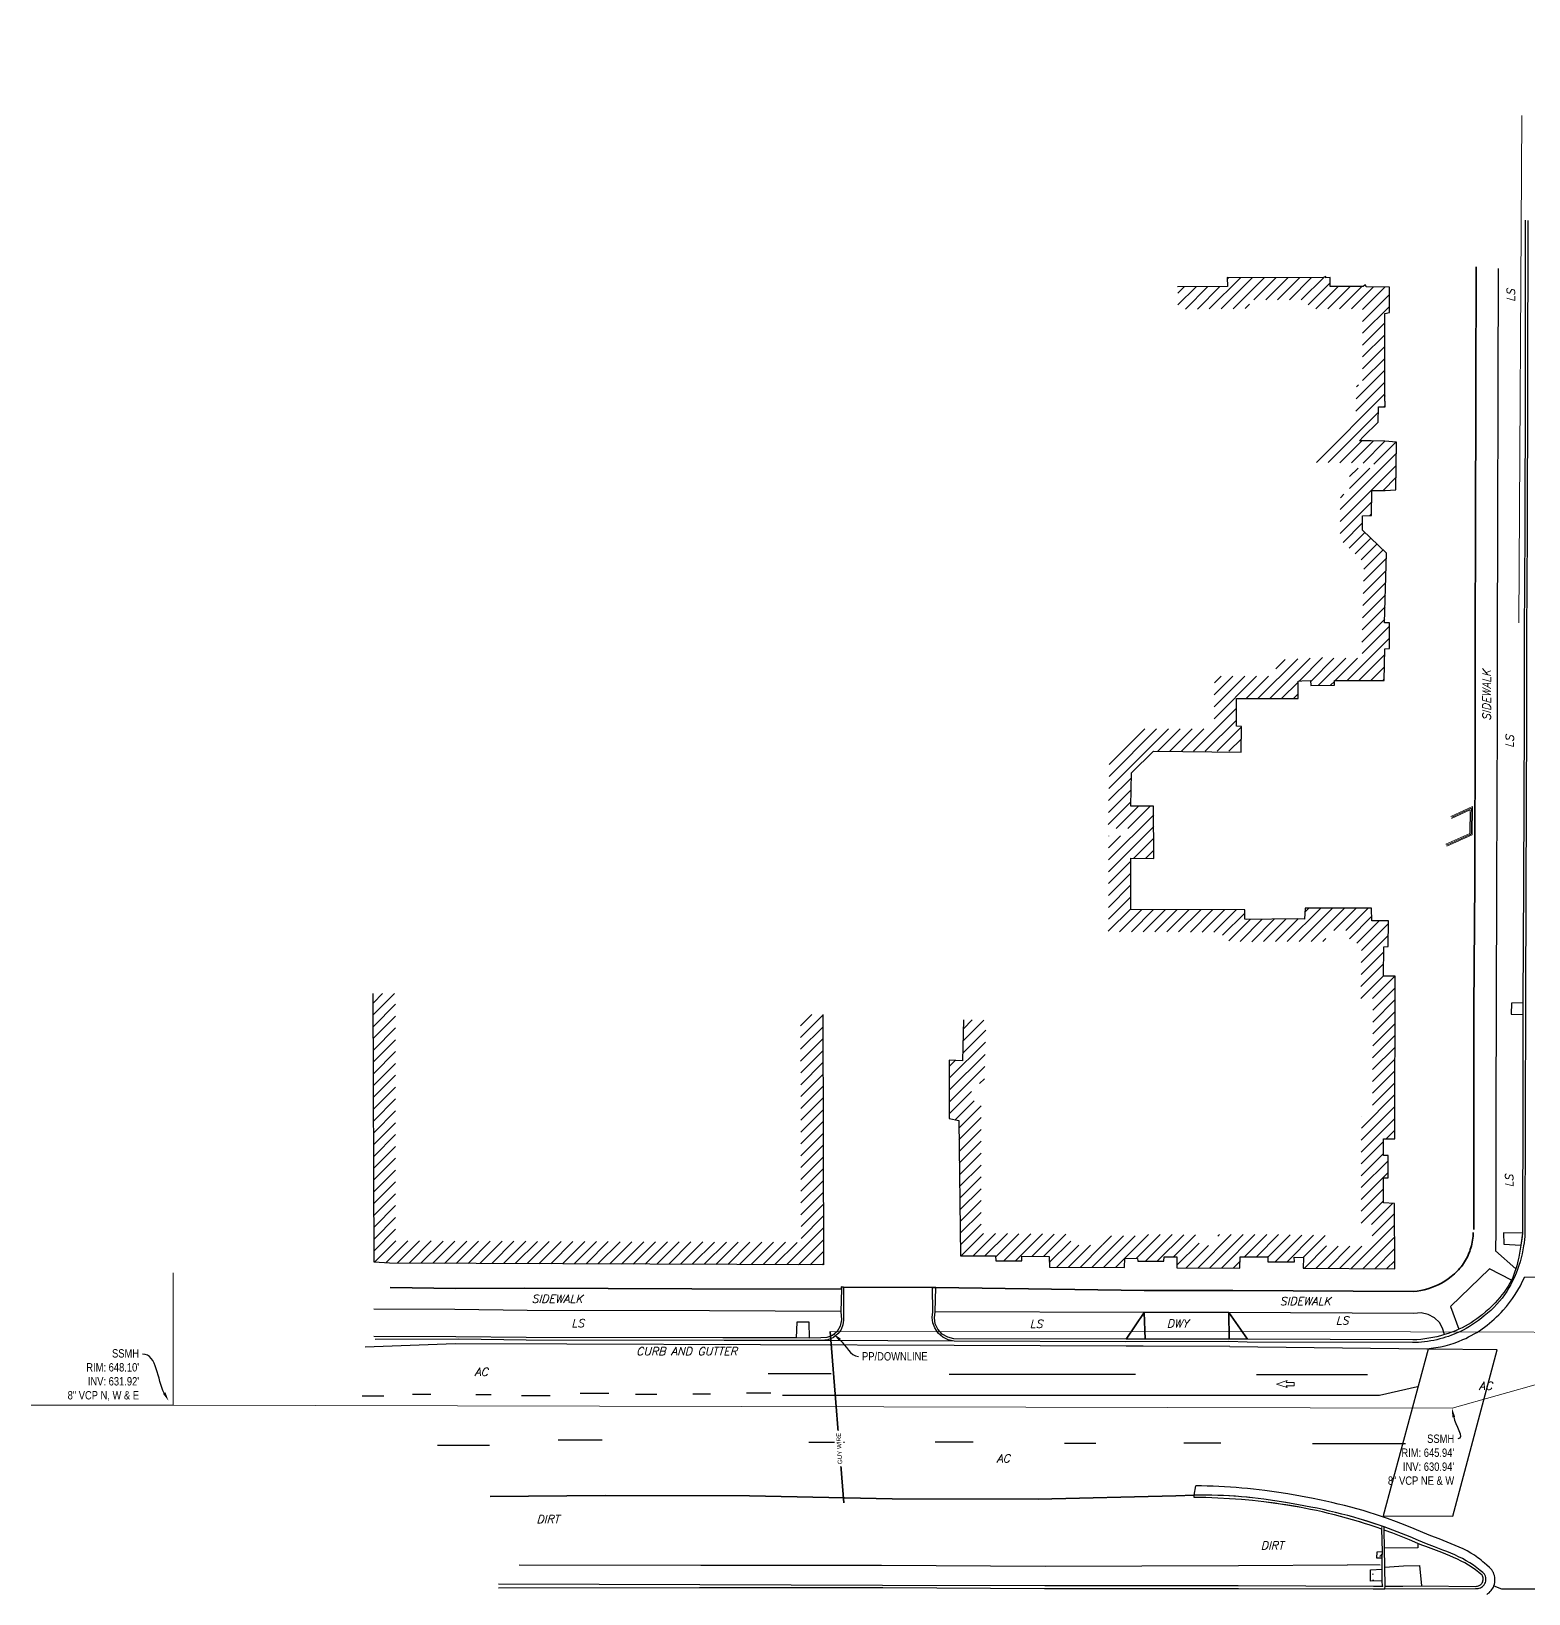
# Model space of a CAD drawing. Extents: x 6444009 to 6444699, y 1883547 to 1884303.
# Drawn here: x 6444009.2 to 6444344.5, y 1883950.1 to 1884299.9 of the extents above; entities that cross this region are included whole.
import ezdxf
from ezdxf import colors
from ezdxf.entities.mleader import LeaderData, LeaderLine
from ezdxf.lldxf.tags import DXFTag
from ezdxf.math import Vec2, Vec3

# ---------------------------------------------------------------- set-up
doc = ezdxf.new("R2010")
doc.units = 0
doc.header["$MEASUREMENT"] = 0
doc.linetypes.add('HIDDEN2', pattern=[0.1875, 0.125, -0.0625])
for name, color, linetype, lineweight in [('V-DETL-PATT-BLDG-', 253, 'Continuous', 13), ('VF-BLDG-LINE-', 253, 'Continuous', 25), ('VF-COMM-OVHD-LINE-', 253, 'OVERHEADCOMM', 15), ('VF-ELEC-OVHD-LINE-', 253, 'OVERHEADELECTRIC', 15), ('VF-FENC-LINE-', 253, 'FENCE', 25), ('VF-PVMT-EDGE-LINE-', 253, 'EDGEOFPAVEMENT', 35), ('VF-ROAD-DRIV-LINE-', 253, 'Continuous', 35), ('VF-ROAD-STRP-BIKE-LINE-', 253, 'Continuous', 25), ('VF-SSWR-GEOP-LINE-QLB-', 253, 'SEWER', 15), ('VF-TOPO-CONC-EDGE-LINE-', 253, 'Continuous', 25), ('VF-TOPO-CONC-GTFL-LINE-', 253, 'Continuous', 25), ('VF-TOPO-CONC-LIPG-LINE-', 253, 'Continuous', 25), ('VF-TOPO-CONC-SWLK-LINE-', 253, 'Continuous', 25), ('VF-TOPO-CONC-TBCB-LINE-', 253, 'Continuous', 25), ('VF-TOPO-CONC-TBWK-LINE-', 253, 'Continuous', 35), ('VF-TOPO-CONC-WALL-LINE-', 253, 'Continuous', 9), ('VF-TOPO-GUY WIRE-3D', 253, 'Continuous', 35), ('VF-TOPO-TEXT-', 253, 'Continuous', 25), ('VN-ROAD-STRP-AROW-SYMB-', 253, 'Continuous', 13)]:
    doc.layers.add(name, color=color, linetype=linetype, lineweight=lineweight)
doc.styles.add('CG-Boundary', font='simplex.shx', dxfattribs={"oblique": 15, "height": 0.115})
doc.styles.add('G4_7 32', font='arial.ttf', dxfattribs={"height": 0.219})
doc.styles.add('NCS1-Anno', font='arial.ttf', dxfattribs={"width": 0.8, "height": 0.1})
doc.styles.get("Standard").update_dxf_attribs({"font": 'arial.ttf'})
tags = doc.linetypes.add('EDGEOFPAVEMENT', pattern='A,1,-0.03,["EP",Standard,S=0.08,R=0,X=0,Y=-0.04],-0.16,1', length=2.19).pattern_tags.tags
tags[6] = DXFTag(74, 10)
tags = doc.linetypes.add('FENCE', pattern='A,0.5,-0.03,["X",Standard,S=0.08,R=0,X=0,Y=-0.04],-0.08,0.5', length=1.11).pattern_tags.tags
tags[6] = DXFTag(74, 10)
tags = doc.linetypes.add('OVERHEADCOMM', pattern='A,1,-0.03,["OC",Standard,S=0.08,R=0,X=0,Y=-0.04],-0.16,1', length=2.19).pattern_tags.tags
tags[6] = DXFTag(74, 10)
tags = doc.linetypes.add('OVERHEADELECTRIC', pattern='A,1,-0.03,["OE",Standard,S=0.08,R=0,X=0,Y=-0.04],-0.16,1', length=2.19).pattern_tags.tags
tags[6] = DXFTag(74, 10)
tags = doc.linetypes.add('SEWER', pattern='A,1,-0.03,["SS",Standard,S=0.08,R=0,X=0,Y=-0.04],-0.16,1', length=2.19).pattern_tags.tags
tags[6] = DXFTag(74, 10)
pattern_1 = [(45, (0, 0), (-1.3258252147, 1.3258252147), [])]

# ---------------------------------------------------------------- blocks, each defined once
blk = doc.blocks.new('Turn Arrow')
at = {"layer": 'VN-ROAD-STRP-AROW-SYMB-'}
blk.add_lwpolyline([(-0.0091, -0.05), (-0.0091, -0.0045), (-0.0196, -0.0106), (0, 0.05), (0.0196, -0.0106), (0.0091, -0.0045), (0.0091, -0.05)], close=True, dxfattribs=at)

msp = doc.modelspace()

# ---------------------------------------------------------------- hatches: boundary and pattern name
at = {"layer": 'V-DETL-PATT-BLDG-'}
h = msp.add_hatch(dxfattribs=at)
h.set_pattern_fill('ANSI31', color=256, scale=15)
h.set_pattern_definition(pattern_1)
h.paths.add_polyline_path([(6444314.86, 1884207.9), (6444312.29, 1884208.07), (6444306.57, 1884208.17), (6444310.75, 1884212.36), (6444310.83, 1884215.75), (6444312.32, 1884215.77), (6444312.31, 1884217), (6444312.29, 1884217.04), (6444312.28, 1884218.23), (6444312.3, 1884218.2), (6444312.29, 1884236.7), (6444313.34, 1884236.91), (6444313.32, 1884242.6), (6444308.09, 1884242.65), (6444308.05, 1884243.01), (6444307.76, 1884242.98), (6444307.41, 1884242.7), (6444300.04, 1884242.69), (6444300.02, 1884244.71), (6444299.03, 1884244.68), (6444299.05, 1884244.97), (6444298.33, 1884244.69), (6444276.98, 1884244.73), (6444277.03, 1884242.73), (6444265.92, 1884242.63), (6444265.92, 1884237.63), (6444281.98, 1884237.77), (6444281.98, 1884239.72), (6444293.63, 1884239.7), (6444293.61, 1884239.5), (6444295.08, 1884239.55), (6444295.1, 1884237.7), (6444303.09, 1884237.7), (6444303.09, 1884237.69), (6444307.29, 1884237.66), (6444307.31, 1884220.72), (6444305.94, 1884220.7), (6444305.8, 1884214.48), (6444294.73, 1884203.38), (6444309.8, 1884203.12), (6444309.79, 1884202.05), (6444304.42, 1884202.06), (6444304.35, 1884196.25), (6444302.32, 1884196.17), (6444302.28, 1884186.05), (6444307.6, 1884180.96), (6444307.09, 1884162.44), (6444307.26, 1884162.44), (6444307.22, 1884159.52), (6444300.61, 1884159.5), (6444300.6, 1884159.76), (6444287.92, 1884159.14), (6444287.89, 1884155.47), (6444274.13, 1884155.46), (6444274.05, 1884143.68), (6444258.46, 1884143.68), (6444250.59, 1884135.98), (6444250.34, 1884121.37), (6444255.54, 1884121.37), (6444255.54, 1884119.73), (6444250.45, 1884119.73), (6444250.37, 1884098.29), (6444275.95, 1884098.18), (6444275.96, 1884096.3), (6444281.08, 1884096.05), (6444299.05, 1884096.06), (6444299.18, 1884098.54), (6444304.33, 1884098.53), (6444304.33, 1884095.68), (6444307.08, 1884095.69), (6444306.87, 1884083.33), (6444309.58, 1884083.33), (6444309.51, 1884056.95), (6444307.04, 1884056.97), (6444306.99, 1884048.38), (6444306.99, 1884048.38), (6444306.99, 1884048.09), (6444306.97, 1884043.4), (6444306.99, 1884043.4), (6444306.99, 1884032.83), (6444309.46, 1884032.7), (6444309.47, 1884027.84), (6444299.04, 1884027.93), (6444299.04, 1884030.3), (6444291.07, 1884030.4), (6444291.07, 1884030.47), (6444274.88, 1884030.47), (6444274.87, 1884028.03), (6444270.69, 1884028.03), (6444270.67, 1884030.44), (6444257.95, 1884030.52), (6444257.94, 1884030.2), (6444249.11, 1884030.2), (6444249.08, 1884028.12), (6444241.99, 1884028.14), (6444241.89, 1884030.55), (6444229.92, 1884030.68), (6444229.92, 1884030.75), (6444221.88, 1884030.71), (6444221.88, 1884060.08), (6444219.76, 1884060.53), (6444219.77, 1884064.33), (6444222.61, 1884064.23), (6444222.98, 1884078.45), (6444217.98, 1884078.58), (6444217.74, 1884069.4), (6444214.77, 1884069.51), (6444214.76, 1884056.49), (6444216.88, 1884056.04), (6444217.3, 1884025.69), (6444224.92, 1884025.73), (6444225.13, 1884025.71), (6444225.18, 1884024.63), (6444231.04, 1884024.63), (6444231.03, 1884025.67), (6444237.1, 1884025.61), (6444237.21, 1884023.15), (6444254.01, 1884023.11), (6444254.04, 1884025.2), (6444256.92, 1884025.2), (6444256.97, 1884024.5), (6444262.83, 1884024.52), (6444262.85, 1884025.49), (6444265.71, 1884025.47), (6444265.74, 1884023.03), (6444279.83, 1884023.03), (6444279.85, 1884025.47), (6444285.94, 1884025.52), (6444286.09, 1884025.54), (6444286.1, 1884024.41), (6444292.02, 1884024.41), (6444292.01, 1884025.39), (6444294.04, 1884025.36), (6444294.04, 1884022.97), (6444314.48, 1884022.8), (6444314.46, 1884037.46), (6444311.99, 1884037.58), (6444311.99, 1884043.22), (6444313, 1884043.19), (6444313.01, 1884048.18), (6444311.99, 1884048.22), (6444312.01, 1884051.93), (6444314.5, 1884051.91), (6444314.6, 1884088.31), (6444311.96, 1884088.32), (6444312.06, 1884094.9), (6444313.02, 1884094.97), (6444313.08, 1884100.7), (6444309.33, 1884100.69), (6444309.31, 1884103.52), (6444294.43, 1884103.55), (6444294.3, 1884101.06), (6444281.2, 1884101.05), (6444280.93, 1884101.07), (6444280.91, 1884103.15), (6444255.39, 1884103.27), (6444255.43, 1884114.73), (6444260.56, 1884114.73), (6444260.52, 1884126.37), (6444255.43, 1884126.37), (6444255.55, 1884133.84), (6444260.5, 1884138.68), (6444280.12, 1884138.68), (6444280.18, 1884144.25), (6444279.06, 1884144.25), (6444279.1, 1884150.46), (6444292.85, 1884150.47), (6444292.88, 1884154.38), (6444295.67, 1884154.51), (6444295.68, 1884153.43), (6444300.98, 1884153.47), (6444300.98, 1884154.51), (6444312.15, 1884154.53), (6444312.24, 1884161.64), (6444313.3, 1884161.67), (6444313.3, 1884167.44), (6444312.23, 1884167.42), (6444312.66, 1884183.04), (6444307.29, 1884188.18), (6444307.3, 1884191.38), (6444309.29, 1884191.46), (6444309.36, 1884197.05), (6444312.38, 1884197.04), (6444314.73, 1884197.2)])
h = msp.add_hatch(dxfattribs=at)
h.set_pattern_fill('ANSI31', color=256, scale=15)
h.set_pattern_definition(pattern_1)
h.paths.add_polyline_path([(6444090.82, 1884084.43), (6444085.82, 1884084.43), (6444086, 1884024.28), (6444089.44, 1884024.09), (6444186.59, 1884023.72), (6444186.47, 1884079.73), (6444181.47, 1884079.72), (6444181.58, 1884028.74), (6444090.82, 1884029.08)])
h = msp.add_hatch(dxfattribs=at)
h.set_pattern_fill('AR-CONC', color=256, scale=2)
h.set_pattern_definition([(50, (6444341.539, 1884081.465), (14.345, -1.255), [1.5, -16.5]), (355, (6444341.539, 1884081.465), (-2.775, 15.044), [1.2, -13.2]), (100.45, (6444342.735, 1884081.361), (11.57, 13.789), [1.275, -14.023]), (46.18, (6444341.54, 1884085.465), (21.345, -3.31), [2.25, -24.75]), (96.64, (6444343.318, 1884085.19), (18.693, 19.482), [1.912, -21.034]), (351.18, (6444341.54, 1884085.465), (18.693, 19.482), [1.8, -19.8]), (21, (6444343.539, 1884084.465), (11.938, -8.052), [1.5, -16.5]), (326, (6444343.539, 1884084.465), (4.866, 14.503), [1.2, -13.2]), (71.45, (6444344.534, 1884083.794), (16.804, 6.45), [1.275, -14.023]), (37.5, (6444341.539, 1884081.4654), (0.243, 6.658), [0, -13.04, 0, -13.4, 0, -13.25]), (7.5, (6444341.539, 1884081.4654), (5.2614, 7.888), [0, -7.64, 0, -12.74, 0, -5.05]), (327.5, (6444337.079, 1884081.4654), (10.6764, -0.451), [0, -5, 0, -15.6, 0, -20.7]), (317.5, (6444335.079, 1884081.465), (11.664, 2.002), [0, -6.5, 0, -10.36, 0, -14.7])])
h.paths.add_polyline_path([(6444343.19, 1884082.39), (6444340.61, 1884082.32), (6444340.57, 1884079.8), (6444343.18, 1884079.73)], flags=17)
h.paths.add_polyline_path([(6444343.19, 1884082.39), (6444340.61, 1884082.32), (6444340.57, 1884079.8), (6444343.18, 1884079.73)])
h = msp.add_hatch(dxfattribs=at)
h.set_pattern_fill('AR-CONC', color=256, scale=2)
h.set_pattern_definition([(50, (6444340.825, 1884029.891), (14.345, -1.255), [1.5, -16.5]), (355, (6444340.825, 1884029.891), (-2.775, 15.044), [1.2, -13.2]), (100.45, (6444342.02, 1884029.786), (11.57, 13.789), [1.275, -14.023]), (46.18, (6444340.825, 1884033.891), (21.345, -3.31), [2.25, -24.75]), (96.64, (6444342.604, 1884033.615), (18.693, 19.482), [1.912, -21.034]), (351.18, (6444340.825, 1884033.89), (18.693, 19.482), [1.8, -19.8]), (21, (6444342.825, 1884032.891), (11.938, -8.052), [1.5, -16.5]), (326, (6444342.825, 1884032.891), (4.866, 14.503), [1.2, -13.2]), (71.45, (6444343.82, 1884032.22), (16.804, 6.45), [1.275, -14.023]), (37.5, (6444340.825, 1884029.891), (0.243, 6.658), [0, -13.04, 0, -13.4, 0, -13.25]), (7.5, (6444340.825, 1884029.891), (5.2614, 7.888), [0, -7.64, 0, -12.74, 0, -5.05]), (327.5, (6444336.365, 1884029.891), (10.6764, -0.451), [0, -5, 0, -15.6, 0, -20.7]), (317.5, (6444334.365, 1884029.891), (11.664, 2.002), [0, -6.5, 0, -10.36, 0, -14.7])])
h.paths.add_polyline_path([(6444343.08, 1884030.81), (6444338.87, 1884030.89), (6444338.94, 1884028.31), (6444342.73, 1884028.12)], flags=17)
h.paths.add_polyline_path([(6444343.08, 1884030.81), (6444338.87, 1884030.89), (6444338.94, 1884028.31), (6444342.73, 1884028.12)])
h = msp.add_hatch(dxfattribs=at)
h.set_pattern_fill('AR-CONC', color=256, scale=2)
h.set_pattern_definition([(50, (6444182.62, 1884009.246), (14.345, -1.255), [1.5, -16.5]), (355, (6444182.62, 1884009.246), (-2.775, 15.044), [1.2, -13.2]), (100.45, (6444183.816, 1884009.142), (11.57, 13.789), [1.275, -14.023]), (46.18, (6444182.62, 1884013.246), (21.345, -3.31), [2.25, -24.75]), (96.64, (6444184.4, 1884012.97), (18.693, 19.482), [1.912, -21.034]), (351.18, (6444182.62, 1884013.246), (18.693, 19.482), [1.8, -19.8]), (21, (6444184.62, 1884012.246), (11.938, -8.052), [1.5, -16.5]), (326, (6444184.62, 1884012.246), (4.866, 14.503), [1.2, -13.2]), (71.45, (6444185.615, 1884011.575), (16.804, 6.45), [1.275, -14.023]), (37.5, (6444182.6205, 1884009.246), (0.243, 6.658), [0, -13.04, 0, -13.4, 0, -13.25]), (7.5, (6444182.6205, 1884009.246), (5.2614, 7.888), [0, -7.64, 0, -12.74, 0, -5.05]), (327.5, (6444178.1605, 1884009.246), (10.6764, -0.451), [0, -5, 0, -15.6, 0, -20.7]), (317.5, (6444176.1605, 1884009.246), (11.664, 2.002), [0, -6.5, 0, -10.36, 0, -14.7])])
h.paths.add_polyline_path([(6444183.41, 1884010.88), (6444180.61, 1884010.91), (6444180.46, 1884007.34), (6444183.49, 1884007.32)], flags=17)
h.paths.add_polyline_path([(6444183.41, 1884010.88), (6444183.49, 1884007.32), (6444180.46, 1884007.34), (6444180.61, 1884010.91)])
h = msp.add_hatch(dxfattribs=at)
h.set_pattern_fill('AR-CONC', color=256, scale=2)
h.set_pattern_definition([(50, (0, 0), (14.345203652, -1.2550427), [1.5, -16.5]), (355, (0, 0), (-2.775026672, 15.043842674), [1.2, -13.2]), (100.45144446, (1.195, -0.105), (11.570176935, 13.78879982), [1.27480384, -14.02284224]), (46.1842, (0, 4), (21.344826613, -3.310385616), [2.25, -24.75]), (96.6356355, (1.779, 3.724), (18.693238913, 19.482372015), [1.91220684, -21.0342752]), (351.184164, (0, 4), (18.6932389, 19.482372005), [1.8, -19.80000002]), (21, (2, 3), (11.938141042, -8.052377813), [1.5, -16.5]), (326, (2, 3), (4.86630664, 14.5030009), [1.2, -13.2]), (71.45144474, (2.995, 2.329), (16.804447535, 6.450623056), [1.2748038, -14.02284224]), (37.5, (0, 0), (0.2431971063, 6.6578770766), [0, -13.04, 0, -13.4, 0, -13.25]), (7.5, (0, 0), (5.261390749, 7.888234238), [0, -7.64, 0, -12.74, 0, -5.05]), (327.5, (-4.46, 0), (10.6764487234, -0.4510974347), [0, -5, 0, -15.6, 0, -20.7]), (317.5, (-6.46, 0), (11.663723387, 2.002099647), [0, -6.5, 0, -10.36, 0, -14.7])])
h.paths.add_polyline_path([(6444311.67, 1883959.55), (6444310.53, 1883959.49), (6444310.52, 1883958.05), (6444311.68, 1883958.03)])
h.paths.add_polyline_path([(6444311.71, 1883955.58), (6444309.04, 1883955.44), (6444309.08, 1883952.87), (6444311.71, 1883952.97)])
h = msp.add_hatch(dxfattribs=at)
h.set_pattern_fill('AR-CONC', color=256, scale=2)
h.set_pattern_definition([(50, (6444311.248, 1883958.481), (14.345, -1.255), [1.5, -16.5]), (355, (6444311.248, 1883958.481), (-2.775, 15.044), [1.2, -13.2]), (100.45, (6444312.443, 1883958.377), (11.57, 13.789), [1.275, -14.023]), (46.18, (6444311.248, 1883962.481), (21.345, -3.31), [2.25, -24.75]), (96.64, (6444313.027, 1883962.206), (18.693, 19.482), [1.912, -21.034]), (351.18, (6444311.248, 1883962.481), (18.693, 19.482), [1.8, -19.8]), (21, (6444313.248, 1883961.481), (11.938, -8.052), [1.5, -16.5]), (326, (6444313.248, 1883961.481), (4.866, 14.503), [1.2, -13.2]), (71.45, (6444314.243, 1883960.81), (16.804, 6.45), [1.275, -14.023]), (37.5, (6444311.248, 1883958.4814), (0.243, 6.658), [0, -13.04, 0, -13.4, 0, -13.25]), (7.5, (6444311.248, 1883958.4814), (5.2614, 7.888), [0, -7.64, 0, -12.74, 0, -5.05]), (327.5, (6444306.788, 1883958.4814), (10.6764, -0.451), [0, -5, 0, -15.6, 0, -20.7]), (317.5, (6444304.788, 1883958.481), (11.664, 2.002), [0, -6.5, 0, -10.36, 0, -14.7])])
h.paths.add_polyline_path([(6444311.67, 1883959.55), (6444310.53, 1883959.49), (6444310.52, 1883958.05), (6444311.68, 1883958.03)])
h = msp.add_hatch(dxfattribs=at)
h.set_pattern_fill('AR-CONC', color=256, scale=2)
h.set_pattern_definition([(50, (6444311.21, 1883958.874), (14.345, -1.255), [1.5, -16.5]), (355, (6444311.21, 1883958.874), (-2.775, 15.044), [1.2, -13.2]), (100.45, (6444312.406, 1883958.77), (11.57, 13.789), [1.275, -14.023]), (46.18, (6444311.21, 1883962.874), (21.345, -3.31), [2.25, -24.75]), (96.64, (6444312.99, 1883962.599), (18.693, 19.482), [1.912, -21.034]), (351.18, (6444311.21, 1883962.874), (18.693, 19.482), [1.8, -19.8]), (21, (6444313.21, 1883961.874), (11.938, -8.052), [1.5, -16.5]), (326, (6444313.21, 1883961.874), (4.866, 14.503), [1.2, -13.2]), (71.45, (6444314.205, 1883961.203), (16.804, 6.45), [1.275, -14.023]), (37.5, (6444311.21, 1883958.8744), (0.243, 6.658), [0, -13.04, 0, -13.4, 0, -13.25]), (7.5, (6444311.21, 1883958.8744), (5.2614, 7.888), [0, -7.64, 0, -12.74, 0, -5.05]), (327.5, (6444306.75, 1883958.8744), (10.6764, -0.451), [0, -5, 0, -15.6, 0, -20.7]), (317.5, (6444304.75, 1883958.874), (11.664, 2.002), [0, -6.5, 0, -10.36, 0, -14.7])])
h.paths.add_polyline_path([(6444311.71, 1883955.58), (6444309.04, 1883955.44), (6444309.08, 1883952.87), (6444311.71, 1883952.97)])

# ---------------------------------------------------------------- linework, layer by layer
for points in [[(6444343.19, 1884082.39), (6444340.61, 1884082.32), (6444340.57, 1884079.8), (6444343.18, 1884079.73), (6444343.19, 1884082.39)], [(6444343.08, 1884030.81), (6444338.87, 1884030.89), (6444338.94, 1884028.31), (6444342.73, 1884028.12), (6444343.08, 1884030.81)], [(6444311.72, 1883959.55), (6444310.53, 1883959.49), (6444310.52, 1883958.05), (6444311.68, 1883958.03), (6444311.67, 1883959.55)], [(6444309.08, 1883952.87), (6444311.71, 1883952.97), (6444311.71, 1883955.58), (6444309.04, 1883955.44), (6444309.08, 1883952.87)]]:
    msp.add_lwpolyline(points, dxfattribs=at)
msp.add_lwpolyline([(6444311.64, 1883964.54), (6444310.75, 1883964.84), (6444308.53, 1883965.6), (6444306.67, 1883966.24), (6444305.03, 1883966.64), (6444302.36, 1883967.38), (6444298.31, 1883968.38), (6444296.96, 1883968.68), (6444294.7, 1883969.16), (6444293.56, 1883969.4), (6444288.9, 1883970.16), (6444287.27, 1883970.39), (6444285.16, 1883970.67), (6444282.66, 1883970.94), (6444279.52, 1883971.28), (6444277.51, 1883971.36), (6444274.87, 1883971.5), (6444272.22, 1883971.59), (6444271.17, 1883971.6), (6444269.57, 1883971.62), (6444269.56, 1883972.15), (6444270.88, 1883972.16), (6444272.67, 1883972.18), (6444276.19, 1883972.05, -0.022046), (6444285.17, 1883971.25, -0.015574), (6444295.72, 1883969.49, -0.022327), (6444306.73, 1883966.81), (6444311.63, 1883965.23), (6444311.64, 1883964.54)], format="xyb", dxfattribs=at)
at = {"layer": 'VF-BLDG-LINE-'}
for points in [[(6444217.98, 1884078.58), (6444217.74, 1884069.4), (6444214.77, 1884069.51), (6444214.76, 1884056.49), (6444216.88, 1884056.04), (6444217.3, 1884025.69), (6444224.92, 1884025.73), (6444225.13, 1884025.71), (6444225.18, 1884024.63), (6444231.04, 1884024.63), (6444231.03, 1884025.67), (6444237.1, 1884025.61), (6444237.21, 1884023.15), (6444254.01, 1884023.11), (6444254.04, 1884025.2), (6444256.92, 1884025.15), (6444256.97, 1884024.5), (6444262.83, 1884024.52), (6444262.85, 1884025.49), (6444265.71, 1884025.47), (6444265.74, 1884023.03), (6444279.83, 1884022.98), (6444279.85, 1884025.47), (6444285.94, 1884025.52), (6444286.09, 1884025.54), (6444286.1, 1884024.41), (6444292.02, 1884024.37), (6444292.01, 1884025.39), (6444294.04, 1884025.36), (6444294.01, 1884022.97), (6444314.48, 1884022.8), (6444314.46, 1884037.46), (6444311.99, 1884037.58), (6444311.99, 1884043.22), (6444313, 1884043.19), (6444313.01, 1884048.18), (6444311.99, 1884048.22), (6444312.01, 1884051.93), (6444314.5, 1884051.91), (6444314.6, 1884088.31), (6444311.96, 1884088.32), (6444312.06, 1884094.9), (6444313.02, 1884094.97), (6444313.08, 1884100.7), (6444309.33, 1884100.69), (6444309.31, 1884103.52), (6444294.43, 1884103.55), (6444294.3, 1884101.06), (6444292.65, 1884101.14), (6444281.2, 1884101.05), (6444280.93, 1884101.07), (6444280.91, 1884103.15), (6444255.39, 1884103.27), (6444255.43, 1884114.73), (6444260.56, 1884114.7), (6444260.52, 1884126.37), (6444255.43, 1884126.37), (6444255.55, 1884133.84), (6444260.5, 1884138.68), (6444280.12, 1884138.47), (6444280.18, 1884144.25), (6444279.06, 1884144.28), (6444279.1, 1884150.46), (6444292.85, 1884150.47), (6444292.88, 1884154.38), (6444293.7, 1884154.42), (6444295.67, 1884154.48), (6444295.68, 1884153.43), (6444300.98, 1884153.47), (6444300.98, 1884154.51), (6444312.15, 1884154.53), (6444312.24, 1884161.64), (6444313.3, 1884161.67), (6444313.3, 1884167.44), (6444312.23, 1884167.42), (6444312.66, 1884183.04), (6444307.29, 1884188.18), (6444307.3, 1884191.38), (6444309.29, 1884191.46), (6444309.36, 1884197.05), (6444312.38, 1884197.04), (6444314.73, 1884197.2), (6444314.86, 1884207.9), (6444312.29, 1884208.07), (6444309.18, 1884208.14), (6444306.57, 1884208.17), (6444307.46, 1884209.03), (6444310.75, 1884212.36), (6444310.83, 1884215.75), (6444312.32, 1884215.77), (6444312.32, 1884216.99), (6444312.29, 1884217.04), (6444312.28, 1884218.23), (6444312.3, 1884218.2), (6444312.29, 1884236.7), (6444313.34, 1884236.91), (6444313.32, 1884242.6), (6444308.09, 1884242.65), (6444308.05, 1884243.01), (6444307.76, 1884242.98), (6444307.41, 1884242.7), (6444300.04, 1884242.69), (6444300.02, 1884244.71), (6444299.03, 1884244.68), (6444299.05, 1884244.97), (6444298.33, 1884244.69), (6444276.98, 1884244.73), (6444277.03, 1884242.73), (6444265.87, 1884242.63)], [(6444186.47, 1884079.73), (6444186.59, 1884023.72), (6444089.44, 1884024.09), (6444086, 1884024.28), (6444085.82, 1884084.43)]]:
    msp.add_lwpolyline(points, dxfattribs=at)
at = {"layer": 'VF-COMM-OVHD-LINE-', "ltscale": 0.6, "elevation": 646.13}
msp.add_lwpolyline([(6444342.24, 1884167.42), (6444342.93, 1884280.99)], dxfattribs=at)
at = {"layer": 'VF-ELEC-OVHD-LINE-', "ltscale": 0.6, "elevation": 644.16}
msp.add_lwpolyline([(6444671.6, 1884008.46), (6444524.99, 1884007.74), (6444428.64, 1884008.39), (6444318.02, 1884008.72), (6444188.1, 1884008.78)], dxfattribs=at)
at = {"layer": 'VF-FENC-LINE-'}
msp.add_line((6444311.23, 1883956.49), (6444303.92, 1883956.54), dxfattribs=at)
at = {"layer": 'VF-FENC-LINE-', "flags": 128}
msp.add_lwpolyline([(6444118.47, 1883956.54), (6444159.12, 1883956.49), (6444199.56, 1883956.49), (6444236.2, 1883956.29), (6444279.5, 1883956.37), (6444303.92, 1883956.54)], dxfattribs=at)
at = {"layer": 'VF-PVMT-EDGE-LINE-', "flags": 128}
msp.add_lwpolyline([(6444269.56, 1883972.15), (6444265.49, 1883972), (6444234.68, 1883971.22), (6444202, 1883971.33), (6444170.05, 1883972.03), (6444137.7, 1883972.09), (6444111.96, 1883971.86)], dxfattribs=at)
at = {"layer": 'VF-ROAD-DRIV-LINE-'}
for points in [[(6444258.62, 1884007.07), (6444258.4, 1884013.04), (6444254.37, 1884007.08)], [(6444281.56, 1884007.05), (6444277.38, 1884013.01), (6444277.45, 1884007.07)]]:
    msp.add_lwpolyline(points, dxfattribs=at)
at = {"layer": 'VF-ROAD-STRP-BIKE-LINE-'}
msp.add_lwpolyline([(6444311.93, 1883967.52), (6444327.47, 1883967.46), (6444337.39, 1884004.68), (6444321.94, 1884004.8), (6444311.93, 1883967.52)], close=True, dxfattribs=at)
for points in [[(6444188.3, 1883999.33), (6444174.19, 1883999.33)], [(6444177.41, 1883994.55), (6444311.08, 1883994.55), (6444319.58, 1883996.48)], [(6444256.47, 1883999.15), (6444214.71, 1883999.15)], [(6444308.38, 1883999.12), (6444283.58, 1883999.12)], [(6444083.36, 1883994.35), (6444088.19, 1883994.35)], [(6444094.56, 1883994.76), (6444098.67, 1883994.76)], [(6444108.74, 1883994.65), (6444112.23, 1883994.65)], [(6444119.01, 1883994.45), (6444125.38, 1883994.45)], [(6444132.16, 1883994.96), (6444138.53, 1883994.96)], [(6444144.49, 1883994.76), (6444149.32, 1883994.76)], [(6444157.33, 1883994.86), (6444161.34, 1883994.86)], [(6444169.35, 1883995.06), (6444174.8, 1883995.06)], [(6444111.81, 1883983.3), (6444100.19, 1883983.3)], [(6444137.03, 1883984.46), (6444127.24, 1883984.46)], [(6444191.31, 1883983.96), (6444183.32, 1883983.96)], [(6444220.09, 1883984.03), (6444211.59, 1883984.03)], [(6444247.57, 1883983.7), (6444240.56, 1883983.7)], [(6444275.54, 1883983.82), (6444267.25, 1883983.82)], [(6444316.87, 1883983.63), (6444296.09, 1883983.63)]]:
    msp.add_lwpolyline(points, dxfattribs=at)
at = {"layer": 'VF-SSWR-GEOP-LINE-QLB-', "ltscale": 0.6, "elevation": 648.1, "flags": 128}
for points in [[(6444040.98, 1883992.26), (6444327.32, 1883991.6), (6444357.59, 1884000.12), (6444390.42, 1884035.49), (6444390.8, 1884155.22), (6444390.63, 1884299.85)], [(6444040.98, 1883992.26), (6444041.05, 1884021.93)], [(6444040.98, 1883992.26), (6444009.24, 1883992.33)]]:
    msp.add_lwpolyline(points, dxfattribs=at)
at = {"layer": 'VF-TOPO-CONC-EDGE-LINE-'}
for points in [[(6444343.19, 1884082.39), (6444340.61, 1884082.32), (6444340.57, 1884079.8), (6444343.18, 1884079.73)], [(6444343.08, 1884030.81), (6444338.87, 1884030.89), (6444338.94, 1884028.31), (6444342.73, 1884028.12)], [(6444340.64, 1884020.28), (6444335.74, 1884022.84), (6444326.97, 1884014.41), (6444328.87, 1884009.28)], [(6444191.05, 1884018.73), (6444191.08, 1884011.33), (6444190.93, 1884010.25), (6444190.54, 1884009.24), (6444189.92, 1884008.35), (6444188.85, 1884007.45), (6444187.56, 1884006.9), (6444186.18, 1884006.76)], [(6444215.85, 1884006.62), (6444214.51, 1884006.91), (6444213.29, 1884007.52), (6444212.26, 1884008.43), (6444211.5, 1884009.57), (6444211.08, 1884010.72), (6444210.93, 1884011.95), (6444211.06, 1884013.17), (6444211.02, 1884018.67)], [(6444183.49, 1884007.32), (6444183.41, 1884010.88), (6444180.61, 1884010.91), (6444180.46, 1884007.34)], [(6444312.29, 1883951.18), (6444312.34, 1883951.74), (6444312.28, 1883956.05), (6444312.21, 1883960.26), (6444312.15, 1883964.34), (6444312.11, 1883965.06)], [(6444319.68, 1883961.35), (6444319.66, 1883960.36), (6444312.21, 1883960.26)], [(6444311.68, 1883958.03), (6444310.52, 1883958.05), (6444310.53, 1883959.49), (6444311.72, 1883959.55)], [(6444311.71, 1883952.97), (6444309.08, 1883952.87), (6444309.04, 1883955.44), (6444311.71, 1883955.58)], [(6444312.28, 1883956.05), (6444316.43, 1883956.32), (6444320.04, 1883956.43), (6444320.47, 1883951.87)], [(6444336.69, 1883951.87), (6444338.42, 1883951.19), (6444371.9, 1883951.17), (6444427.89, 1883951.09)]]:
    msp.add_lwpolyline(points, dxfattribs=at)
at = {"layer": 'VF-TOPO-CONC-GTFL-LINE-'}
for points in [[(6444344.28, 1884257.5), (6444344.19, 1884220.85), (6444344.16, 1884187.68), (6444344.02, 1884164.98), (6444343.98, 1884145.9), (6444343.84, 1884107.61), (6444343.76, 1884082.41), (6444343.64, 1884030.79)], [(6444343.64, 1884030.79), (6444343.6, 1884030.08), (6444343.53, 1884029.37), (6444343.45, 1884028.65), (6444343.34, 1884027.95), (6444343.19, 1884027.06), (6444343, 1884026.17), (6444342.79, 1884025.29), (6444342.54, 1884024.41), (6444342.27, 1884023.54), (6444341.97, 1884022.67), (6444341.64, 1884021.82), (6444341.28, 1884020.97), (6444340.89, 1884020.15), (6444340.47, 1884019.33), (6444340.02, 1884018.54), (6444339.55, 1884017.76), (6444339.04, 1884017.01), (6444338.51, 1884016.28), (6444337.95, 1884015.57), (6444337.36, 1884014.89), (6444336.69, 1884014.19), (6444336, 1884013.52), (6444335.28, 1884012.88), (6444334.54, 1884012.26), (6444333.9, 1884011.75), (6444333.25, 1884011.26), (6444332.58, 1884010.79), (6444331.91, 1884010.33), (6444331.22, 1884009.9), (6444330.52, 1884009.49), (6444329.8, 1884009.1), (6444329.07, 1884008.74), (6444328.45, 1884008.45), (6444327.82, 1884008.18), (6444327.18, 1884007.93), (6444326.54, 1884007.7), (6444325.89, 1884007.49), (6444325.23, 1884007.29), (6444324.56, 1884007.11), (6444323.89, 1884006.94), (6444323.22, 1884006.8), (6444322.54, 1884006.67), (6444321.86, 1884006.56), (6444321.18, 1884006.47), (6444320.5, 1884006.4), (6444319.81, 1884006.35), (6444319.13, 1884006.31), (6444318.45, 1884006.3), (6444281.48, 1884006.41), (6444277.37, 1884006.52), (6444254.32, 1884006.49), (6444215.85, 1884006.62), (6444186.18, 1884006.76), (6444164.34, 1884006.76), (6444120.04, 1884006.86)], [(6444120.04, 1884006.86), (6444104.93, 1884007.05), (6444086.25, 1884007)], [(6444279.49, 1883951.27), (6444309.69, 1883951.17), (6444312.29, 1883951.18), (6444332.6, 1883951.23), (6444332.87, 1883951.22), (6444333.14, 1883951.25), (6444333.41, 1883951.32), (6444333.67, 1883951.42), (6444333.92, 1883951.55), (6444334.15, 1883951.71), (6444334.36, 1883951.89), (6444334.53, 1883952.1), (6444334.67, 1883952.34), (6444334.78, 1883952.6), (6444334.85, 1883952.88), (6444334.89, 1883953.17), (6444334.89, 1883953.46), (6444334.86, 1883953.75), (6444334.79, 1883954.03), (6444334.68, 1883954.28), (6444334.59, 1883954.44), (6444334.47, 1883954.58), (6444334.34, 1883954.71), (6444334.19, 1883954.83), (6444333.89, 1883955.06), (6444333.59, 1883955.3), (6444333.23, 1883955.61), (6444332.86, 1883955.9), (6444332.09, 1883956.47), (6444331.3, 1883956.99), (6444330.49, 1883957.48), (6444329.65, 1883957.94), (6444328.79, 1883958.36), (6444327.92, 1883958.77), (6444327.03, 1883959.15), (6444326.14, 1883959.52), (6444325.24, 1883959.87), (6444323.42, 1883960.56), (6444321.61, 1883961.26), (6444320.72, 1883961.61), (6444319.83, 1883961.98), (6444317.92, 1883962.79), (6444315.99, 1883963.58), (6444314.06, 1883964.34), (6444312.11, 1883965.06), (6444310.78, 1883965.52), (6444309.43, 1883965.97), (6444308.08, 1883966.4), (6444306.73, 1883966.81), (6444305.37, 1883967.2), (6444304, 1883967.57), (6444302.63, 1883967.93), (6444301.25, 1883968.27), (6444299.87, 1883968.6), (6444298.49, 1883968.91), (6444297.1, 1883969.21), (6444295.72, 1883969.49), (6444292.93, 1883970.02), (6444290.14, 1883970.51), (6444287.66, 1883970.9), (6444285.17, 1883971.25), (6444283.92, 1883971.41), (6444282.67, 1883971.55), (6444281.42, 1883971.68), (6444280.17, 1883971.79), (6444278.85, 1883971.89), (6444277.52, 1883971.98), (6444276.19, 1883972.05), (6444274.87, 1883972.1), (6444273.54, 1883972.14), (6444272.21, 1883972.16), (6444270.88, 1883972.16), (6444269.56, 1883972.15)], [(6444113.88, 1883951.43), (6444158.83, 1883951.45), (6444199.91, 1883951.45), (6444236.05, 1883951.27), (6444279.49, 1883951.27)]]:
    msp.add_lwpolyline(points, dxfattribs=at)
at = {"layer": 'VF-TOPO-CONC-LIPG-LINE-'}
for points in [[(6444277.6, 1884005.46), (6444321.64, 1884004.92), (6444322.68, 1884005.03), (6444323.72, 1884005.18), (6444324.75, 1884005.37), (6444325.78, 1884005.61), (6444326.79, 1884005.89), (6444327.8, 1884006.2), (6444328.78, 1884006.56), (6444329.75, 1884006.96), (6444330.38, 1884007.25), (6444331.01, 1884007.56), (6444331.63, 1884007.88), (6444332.25, 1884008.23), (6444332.85, 1884008.59), (6444333.44, 1884008.97), (6444334.03, 1884009.36), (6444334.6, 1884009.78), (6444335.16, 1884010.2), (6444335.71, 1884010.64), (6444336.25, 1884011.1), (6444336.78, 1884011.56), (6444337.3, 1884012.04), (6444337.8, 1884012.53), (6444338.29, 1884013.04), (6444338.76, 1884013.55), (6444339.49, 1884014.39), (6444340.19, 1884015.27), (6444340.85, 1884016.17), (6444341.47, 1884017.1), (6444342.06, 1884018.06), (6444342.61, 1884019.04), (6444343.12, 1884020.03), (6444343.58, 1884021.05), (6444375.39, 1884020.97)], [(6444129.14, 1884005.97), (6444104.14, 1884006.01), (6444084.01, 1884005.25)], [(6444277.6, 1884005.46), (6444258.19, 1884005.51), (6444254.36, 1884005.53), (6444215.86, 1884005.64), (6444129.14, 1884005.97)], [(6444335.08, 1883949.91), (6444335.35, 1883950.11), (6444335.6, 1883950.32), (6444335.84, 1883950.55), (6444336.06, 1883950.79), (6444336.26, 1883951.05), (6444336.43, 1883951.31), (6444336.58, 1883951.59), (6444336.69, 1883951.87), (6444336.8, 1883952.23), (6444336.87, 1883952.6), (6444336.9, 1883952.98), (6444336.9, 1883953.37), (6444336.87, 1883953.75), (6444336.8, 1883954.13), (6444336.7, 1883954.49), (6444336.57, 1883954.84), (6444336.49, 1883955.01), (6444336.4, 1883955.16), (6444336.2, 1883955.45), (6444335.96, 1883955.72), (6444335.69, 1883955.97), (6444335.13, 1883956.45), (6444334.58, 1883956.93), (6444334.22, 1883957.26), (6444333.86, 1883957.57), (6444333.49, 1883957.87), (6444333.1, 1883958.15), (6444332.32, 1883958.7), (6444331.51, 1883959.2), (6444330.67, 1883959.67), (6444329.81, 1883960.11), (6444328.94, 1883960.52), (6444328.05, 1883960.91), (6444327.15, 1883961.28), (6444326.24, 1883961.64), (6444324.41, 1883962.34), (6444322.58, 1883963.04), (6444321.68, 1883963.4), (6444320.79, 1883963.78), (6444318.83, 1883964.61), (6444316.85, 1883965.41), (6444314.87, 1883966.18), (6444312.87, 1883966.92), (6444311.51, 1883967.39), (6444310.15, 1883967.84), (6444308.77, 1883968.27), (6444307.4, 1883968.69), (6444306.01, 1883969.08), (6444304.63, 1883969.46), (6444303.23, 1883969.82), (6444301.83, 1883970.17), (6444300.43, 1883970.5), (6444299.03, 1883970.82), (6444297.62, 1883971.12), (6444296.21, 1883971.41), (6444293.38, 1883971.94), (6444290.54, 1883972.43), (6444287.99, 1883972.83), (6444285.42, 1883973.19), (6444284.14, 1883973.35), (6444282.85, 1883973.5), (6444281.56, 1883973.63), (6444280.28, 1883973.75), (6444278.98, 1883973.85), (6444277.69, 1883973.94), (6444276.4, 1883974.02), (6444275.11, 1883974.09), (6444273.81, 1883974.14), (6444272.52, 1883974.17), (6444271.22, 1883974.2), (6444269.93, 1883974.21)]]:
    msp.add_lwpolyline(points, dxfattribs=at)
at = {"layer": 'VF-TOPO-CONC-SWLK-LINE-'}
for points in [[(6444337.64, 1884246.72), (6444337.58, 1884220.72), (6444337.47, 1884187.4), (6444337.44, 1884165.42), (6444337.42, 1884145.83), (6444337.31, 1884109.41), (6444337.18, 1884081.13), (6444337.14, 1884059.47), (6444337.1, 1884031.49)], [(6444337.16, 1884031.38), (6444337.07, 1884026.87), (6444341.61, 1884022.85)], [(6444120.26, 1884013.51), (6444104.05, 1884013.69), (6444085.95, 1884013.82)], [(6444190.52, 1884013.28), (6444161.06, 1884013.42), (6444120.26, 1884013.51)], [(6444325.61, 1884008.08), (6444325.22, 1884009.5), (6444324.48, 1884010.78), (6444323.43, 1884011.82), (6444322.01, 1884012.61), (6444320.42, 1884012.96), (6444318.79, 1884012.85), (6444277.38, 1884013.01), (6444258.4, 1884013.04), (6444211.58, 1884013.2)]]:
    msp.add_lwpolyline(points, dxfattribs=at)
at = {"layer": 'VF-TOPO-CONC-TBCB-LINE-'}
for points in [[(6444343.72, 1884257.56), (6444343.67, 1884220.79), (6444343.59, 1884187.71), (6444343.47, 1884165.01), (6444343.45, 1884145.81), (6444343.33, 1884109.31), (6444343.19, 1884082.39), (6444343.18, 1884079.73), (6444343.18, 1884059.4), (6444343.08, 1884030.81)], [(6444343.08, 1884030.81), (6444342.92, 1884029.46), (6444342.73, 1884028.12), (6444342.52, 1884026.79), (6444342.27, 1884025.46), (6444342.13, 1884024.8), (6444341.98, 1884024.15), (6444341.81, 1884023.5), (6444341.61, 1884022.85), (6444341.4, 1884022.2), (6444341.17, 1884021.55), (6444340.92, 1884020.91), (6444340.64, 1884020.28), (6444340.28, 1884019.59), (6444339.89, 1884018.91), (6444339.45, 1884018.25), (6444338.99, 1884017.61), (6444338.5, 1884016.99), (6444337.99, 1884016.38), (6444337.47, 1884015.79), (6444336.94, 1884015.21), (6444336.27, 1884014.5), (6444335.57, 1884013.82), (6444334.84, 1884013.16), (6444334.09, 1884012.53), (6444333.49, 1884012.06), (6444332.87, 1884011.6), (6444332.23, 1884011.17), (6444331.58, 1884010.75), (6444330.92, 1884010.35), (6444330.25, 1884009.97), (6444329.57, 1884009.62), (6444328.87, 1884009.28), (6444328.07, 1884008.94), (6444327.26, 1884008.63), (6444326.44, 1884008.34), (6444325.61, 1884008.08), (6444324.75, 1884007.84), (6444323.88, 1884007.62), (6444323, 1884007.43), (6444322.12, 1884007.26), (6444321.23, 1884007.13), (6444320.34, 1884007.02), (6444319.45, 1884006.94), (6444318.56, 1884006.89), (6444281.56, 1884007.05), (6444277.45, 1884007.07), (6444258.62, 1884007.07), (6444254.37, 1884007.08), (6444215.82, 1884007.16), (6444214.43, 1884007.49), (6444213.2, 1884008.22), (6444212.23, 1884009.28), (6444211.64, 1884010.51), (6444211.42, 1884011.85), (6444211.58, 1884013.2), (6444211.73, 1884018.6)], [(6444190.6, 1884018.23), (6444190.52, 1884013.28), (6444190.63, 1884011.39), (6444190.35, 1884010), (6444189.63, 1884008.79), (6444188.61, 1884007.92), (6444187.36, 1884007.42), (6444186.02, 1884007.33), (6444183.49, 1884007.32), (6444180.46, 1884007.34), (6444164.06, 1884007.38), (6444120.01, 1884007.46)], [(6444120.01, 1884007.46), (6444104.27, 1884007.59), (6444085.92, 1884007.63)], [(6444279.41, 1883951.91), (6444309.7, 1883951.74), (6444311.77, 1883951.79), (6444311.71, 1883952.97), (6444311.71, 1883955.58), (6444311.68, 1883958.03), (6444311.72, 1883959.55), (6444311.64, 1883964.54), (6444310.33, 1883964.99), (6444309.02, 1883965.42), (6444307.69, 1883965.84), (6444306.37, 1883966.25), (6444305.03, 1883966.64), (6444303.7, 1883967.02), (6444302.36, 1883967.38), (6444301.01, 1883967.73), (6444299.66, 1883968.06), (6444298.31, 1883968.38), (6444296.96, 1883968.68), (6444295.6, 1883968.97), (6444294.24, 1883969.24), (6444292.88, 1883969.5), (6444291.51, 1883969.74), (6444290.14, 1883969.97), (6444288.9, 1883970.16), (6444287.65, 1883970.34), (6444285.16, 1883970.67), (6444282.66, 1883970.94), (6444280.15, 1883971.17), (6444277.51, 1883971.36), (6444274.87, 1883971.5), (6444272.22, 1883971.59), (6444269.57, 1883971.62), (6444269.56, 1883972.15), (6444269.93, 1883974.21)], [(6444312.34, 1883951.74), (6444316.32, 1883951.76), (6444320.47, 1883951.87), (6444332.67, 1883951.73), (6444332.86, 1883951.74), (6444333.04, 1883951.77), (6444333.22, 1883951.82), (6444333.4, 1883951.9), (6444333.56, 1883951.99), (6444333.72, 1883952.1), (6444333.86, 1883952.22), (6444333.98, 1883952.36), (6444334.1, 1883952.54), (6444334.19, 1883952.75), (6444334.25, 1883952.97), (6444334.28, 1883953.21), (6444334.29, 1883953.44), (6444334.26, 1883953.67), (6444334.21, 1883953.89), (6444334.12, 1883954.09), (6444334.05, 1883954.21), (6444333.96, 1883954.31), (6444333.75, 1883954.5), (6444333.3, 1883954.84), (6444332.94, 1883955.14), (6444332.57, 1883955.43), (6444331.81, 1883955.98), (6444331.03, 1883956.5), (6444330.22, 1883956.97), (6444329.39, 1883957.41), (6444328.54, 1883957.83), (6444327.68, 1883958.22), (6444326.8, 1883958.59), (6444325.91, 1883958.95), (6444325.02, 1883959.3), (6444323.23, 1883959.97), (6444321.44, 1883960.64), (6444320.55, 1883960.99), (6444319.68, 1883961.35), (6444317.81, 1883962.13), (6444315.93, 1883962.89), (6444314.04, 1883963.63), (6444312.15, 1883964.34)], [(6444113.84, 1883952.29), (6444158.91, 1883952.14), (6444199.84, 1883952.03), (6444236.17, 1883951.95), (6444279.41, 1883951.91)]]:
    msp.add_lwpolyline(points, dxfattribs=at)
msp.add_point((6444311.77, 1883951.79), dxfattribs=at)
at = {"layer": 'VF-TOPO-CONC-TBWK-LINE-'}
for points in [[(6444332.72, 1884247.1), (6444332.68, 1884219.83), (6444332.56, 1884187.68), (6444332.52, 1884165.24), (6444332.49, 1884146.07), (6444332.4, 1884109.55), (6444332.23, 1884081.07), (6444332.23, 1884059.42), (6444332.17, 1884031.6)], [(6444332.07, 1884030.95), (6444332.06, 1884030.52), (6444332.03, 1884030.09), (6444331.98, 1884029.66), (6444331.92, 1884029.23), (6444331.85, 1884028.8), (6444331.76, 1884028.37), (6444331.66, 1884027.95), (6444331.54, 1884027.53), (6444331.41, 1884027.11), (6444331.27, 1884026.7), (6444331.11, 1884026.29), (6444330.94, 1884025.89), (6444330.76, 1884025.5), (6444330.56, 1884025.11), (6444330.35, 1884024.74), (6444330.13, 1884024.37), (6444329.9, 1884024), (6444329.64, 1884023.64), (6444329.37, 1884023.29), (6444329.09, 1884022.95), (6444328.79, 1884022.61), (6444328.49, 1884022.29), (6444328.17, 1884021.98), (6444327.84, 1884021.67), (6444327.5, 1884021.38), (6444327.16, 1884021.1), (6444326.44, 1884020.56), (6444325.7, 1884020.07), (6444324.93, 1884019.62), (6444324.21, 1884019.25), (6444323.46, 1884018.91), (6444322.69, 1884018.61), (6444321.91, 1884018.35), (6444321.11, 1884018.14), (6444320.3, 1884017.97), (6444319.49, 1884017.84), (6444318.68, 1884017.76), (6444278.23, 1884017.95), (6444258.42, 1884017.99), (6444211.73, 1884018.6), (6444211.02, 1884018.67), (6444191.05, 1884018.73), (6444190.64, 1884018.79), (6444190.6, 1884018.23), (6444157.11, 1884018.32), (6444119.66, 1884018.46)], [(6444119.66, 1884018.46), (6444104.32, 1884018.44), (6444089.56, 1884018.6)]]:
    msp.add_lwpolyline(points, dxfattribs=at)
at = {"layer": 'VF-TOPO-CONC-WALL-LINE-', "linetype": 'HIDDEN2'}
for p, q in [((6444331.65, 1884125.93), (6444327.13, 1884123.84)), ((6444331.58, 1884120.11), (6444331.65, 1884125.93)), ((6444326.05, 1884117.64), (6444331.58, 1884120.11))]:
    msp.add_line(p, q, dxfattribs=at)
at = {"layer": 'VF-TOPO-CONC-WALL-LINE-'}
for points in [[(6444325.95, 1884117.86), (6444331.33, 1884120.28), (6444331.39, 1884125.53), (6444327.23, 1884123.61)], [(6444326.16, 1884117.41), (6444331.83, 1884119.95), (6444331.9, 1884126.32), (6444327.02, 1884124.06)]]:
    msp.add_lwpolyline(points, dxfattribs=at)
at = {"layer": 'VF-TOPO-GUY WIRE-3D', "elevation": 647.57}
msp.add_lwpolyline([(6444191.13, 1883970.41), (6444188.1, 1884008.78)], dxfattribs=at)

# ---------------------------------------------------------------- block references
at = {"layer": 'VF-TOPO-TEXT-', "xscale": 40.00008000016407, "yscale": 40.00008000016407, "zscale": 1.000002000004102, "rotation": 90}
msp.add_blockref('Turn Arrow', (6444290, 1883997), dxfattribs=at)

# ---------------------------------------------------------------- texts
at = {"layer": 'VF-TOPO-TEXT-', "char_height": 1.8, "width": 85.5634, "attachment_point": 1, "style": 'CG-Boundary'}
for s, insert, rotation in [('LS', (6444339.57, 1884239.32), 89.3315), ('SIDEWALK', (6444334.17, 1884145.52), 90), ('LS', (6444339.3, 1884139.44), 89.3315), ('LS', (6444339.21, 1884041.08), 89.3315)]:
    msp.add_mtext(s, dxfattribs=dict(at, insert=insert, rotation=rotation))
for s, insert in [('SIDEWALK', (6444121.26, 1884017.02)), ('SIDEWALK', (6444288.75, 1884016.48)), ('LS', (6444130.17, 1884011.54)), ('LS', (6444232.79, 1884011.38)), ('DWY', (6444263.44, 1884011.45)), ('LS', (6444301.31, 1884012.14)), ('CURB AND GUTTER', (6444144.67, 1884005.25)), ('AC', (6444108.48, 1884000.63)), ('AC', (6444333.31, 1883997.53)), ('AC', (6444225.34, 1883981.27)), ('DIRT', (6444122.35, 1883967.68)), ('DIRT', (6444284.49, 1883961.78))]:
    msp.add_mtext(s, dxfattribs=dict(at, insert=insert))

# ---------------------------------------------------------------- leaders
at = {"layer": 'VF-TOPO-TEXT-'}
ml = msp.add_multileader_mtext('Standard', dxfattribs=at)
ml.set_content('PP/DOWNLINE', color=256, style='NCS1-Anno')
ml.set_leader_properties()
ml.build(insert=Vec2(0, 0))
ml.multileader.update_dxf_attribs({"leader_type": 2, "dogleg_length": 0.1, "arrow_head_size": 2, "scale": 20})
ctx = ml.context
ctx.base_point, ctx.scale, ctx.char_height, ctx.arrow_head_size, ctx.landing_gap_size, ctx.plane_origin = Vec3(6444194.44, 1884003.22, 646.19), 20, 1.875, 2, 0.8, Vec3(6444188.1, 1884009.13, 646.19)
notes = []
notes.append((ctx, [(0, (1, 1, 0), (6444192.44, 1884003.22, 646.19), (1, 0), 2, [(0, [(6444188.8, 1884008.27, 646.19)], 0, [])])]))
ctx.mtext.insert, ctx.mtext.flow_direction = Vec3(6444195.24, 1884004.17, 646.19), 5
ml = msp.add_multileader_mtext('Standard', dxfattribs=at)
ml.set_content('SSMH\\PRIM: 648.10\'\\PINV: 631.92\'\\P8" VCP N, W & E', color=256, style='NCS1-Anno')
ml.set_leader_properties()
ml.build(insert=Vec2(0, 0))
ml.multileader.update_dxf_attribs({"leader_type": 2, "dogleg_length": 0.1, "arrow_head_size": 2, "scale": 20})
ctx = ml.context
ctx.base_point, ctx.scale, ctx.char_height, ctx.arrow_head_size, ctx.landing_gap_size, ctx.plane_origin = Vec3(6444016.78, 1884003.71, 648.1), 20, 1.875, 2, 0.8, Vec3(6444040.98, 1883992.26, 648.1)
ctx.text_align_type = 2
notes.append((ctx, [(1, (1, 1, 0), (6444036.18, 1884003.71, 648.1), (-1, 0), 2, [(0, [(6444039.98, 1883993.26, 648.1)], 0, [])])]))
ctx.mtext.insert, ctx.mtext.alignment, ctx.mtext.flow_direction = Vec3(6444033.38, 1884004.83, 648.1), 3, 5
ml = msp.add_multileader_mtext('Standard', dxfattribs=at)
ml.set_content('SSMH\\PRIM: 645.94\'\\PINV: 630.94\'\\P8" VCP NE & W', color=256, style='NCS1-Anno')
ml.set_leader_properties()
ml.build(insert=Vec2(0, 0))
ml.multileader.update_dxf_attribs({"leader_type": 2, "dogleg_length": 0.1, "arrow_head_size": 2, "scale": 20})
ctx = ml.context
ctx.base_point, ctx.scale, ctx.char_height, ctx.arrow_head_size, ctx.landing_gap_size, ctx.plane_origin = Vec3(6444312.28, 1883984.76, 645.91), 20, 1.875, 2, 0.8, Vec3(6444327.32, 1883991.6, 645.91)
ctx.text_align_type = 2
notes.append((ctx, [(1, (1, 1, 0), (6444330.6, 1883984.76, 645.91), (-1, 0), 2, [(0, [(6444327.32, 1883991.6, 645.91)], 0, [])])]))
ctx.mtext.insert, ctx.mtext.alignment, ctx.mtext.flow_direction = Vec3(6444327.8, 1883985.72, 645.91), 3, 5
for ctx, leaders in notes:
    for number, flags, end, landing, length, lines in leaders:
        leader = LeaderData()
        leader.index, (leader.has_last_leader_line, leader.has_dogleg_vector, leader.attachment_direction) = number, flags
        leader.last_leader_point, leader.dogleg_vector, leader.dogleg_length = Vec3(end), Vec3(landing), length
        for number, points, colour, breaks in lines:
            line = LeaderLine()
            line.index, line.vertices, line.color, line.breaks = number, Vec3.list(points), colors.encode_raw_color(colour), breaks
            leader.lines.append(line)
        ctx.leaders.append(leader)

# ---------------------------------------------------------------- next in the draw order: texts
at = {"layer": 'VF-TOPO-GUY WIRE-3D', "insert": (6444189.81, 1883979.05, -1367.78), "char_height": 1, "width": 7.0021, "attachment_point": 1, "rotation": 92.7138, "style": 'G4_7 32', "bg_fill": 2}
msp.add_mtext('\\pxt1;GUY WIRE ', dxfattribs=at)

doc.saveas('drawing.dxf')
